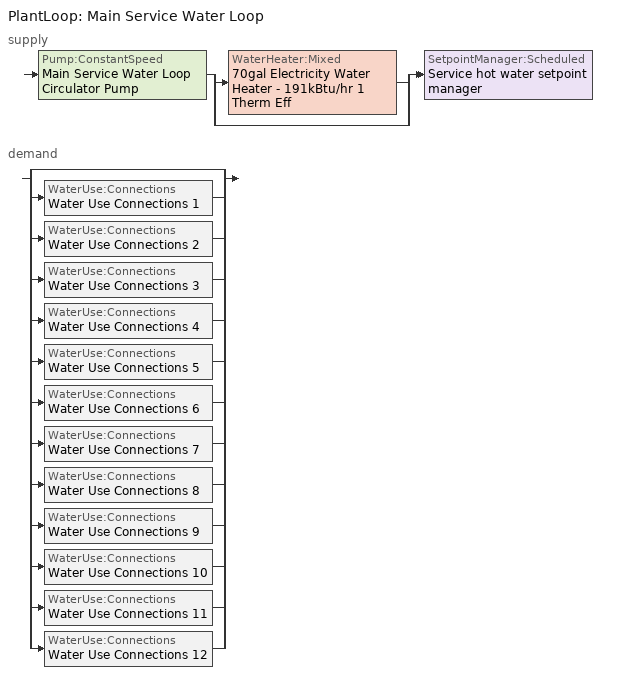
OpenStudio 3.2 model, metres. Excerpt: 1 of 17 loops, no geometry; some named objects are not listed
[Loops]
PlantLoop 'Main Service Water Loop'
 supply: Pump:ConstantSpeed 'Main Service Water Loop Circulator Pump' > split
  | WaterHeater:Mixed '70gal Electricity Water Heater - 191kBtu/hr 1 Therm Eff'
  | bypass
  join > SetpointManager:Scheduled 'Service hot water setpoint manager'
 demand: split
  | bypass
  | WaterUse:Connections 'Water Use Connections 1'
  | WaterUse:Connections 'Water Use Connections 2'
  | WaterUse:Connections 'Water Use Connections 3'
  | WaterUse:Connections 'Water Use Connections 4'
  | WaterUse:Connections 'Water Use Connections 5'
  | WaterUse:Connections 'Water Use Connections 6'
  | WaterUse:Connections 'Water Use Connections 7'
  | WaterUse:Connections 'Water Use Connections 8'
  | WaterUse:Connections 'Water Use Connections 9'
  | WaterUse:Connections 'Water Use Connections 10'
  | WaterUse:Connections 'Water Use Connections 11'
  | WaterUse:Connections 'Water Use Connections 12'
[PlantLoop]
Main Service Water Loop: Glycol Concentration=0; Maximum Loop Temperature {C}=60; Minimum Loop Temperature {C}=10; Plant Loop Volume {m3}=Autocalculate; Load Distribution Scheme=Optimal
[Sizing:Plant]
Main Service Water Loop: Loop Type=Heating; Design Loop Exit Temperature {C}=60; Loop Design Temperature Difference {deltaC}=5; Sizing Option=NonCoincident; Zone Timesteps in Averaging Window=1; Coincident Sizing Factor Mode=None
[SetpointManager:Scheduled]
Service hot water setpoint manager: Control Variable=Temperature; Schedule=Service Water Loop Temp - 140F
[Pump:ConstantSpeed]
Main Service Water Loop Circulator Pump: Rated Flow Rate {m3/s}=autosize; Rated Pump Head {Pa}=98658.5; Rated Power Consumption {W}=autosize; Motor Efficiency=0.7; Fraction of Motor Inefficiencies to Fluid Stream=0; Pump Control Type=Intermittent; Design Power Sizing Method=PowerPerFlowPerPressure; Design Electric Power per Unit Flow Rate {W/(m3/s)}=348701.1; Design Shaft Power per Unit Flow Rate per Unit Head {W-s/m3-Pa}=1.28205
[WaterHeater:Mixed]
70gal Electricity Water Heater - 191kBtu/hr 1 Therm Eff: Tank Volume {m3}=0.263795; Setpoint Temperature Schedule=Service Water Loop Temp - 140F; Deadband Temperature Difference {deltaC}=2; Maximum Temperature Limit {C}=60; Heater Control Type=Cycle; Heater Maximum Capacity {W}=55905.1; Heater Fuel Type=Electricity; Heater Thermal Efficiency=1; Off Cycle Parasitic Fuel Consumption Rate {W}=39.8471; Off Cycle Parasitic Fuel Type=Electricity; Off Cycle Parasitic Heat Fraction to Tank=0.8; On Cycle Parasitic Fuel Consumption Rate {W}=39.8471; On Cycle Parasitic Fuel Type=Electricity; On Cycle Parasitic Heat Fraction to Tank=0; Ambient Temperature Indicator=Schedule; Ambient Temperature Schedule=Water Heater Ambient Temp Schedule - 70.0f; Off Cycle Loss Coefficient to Ambient Temperature {W/K}=2.35259; On Cycle Loss Coefficient to Ambient Temperature {W/K}=2.35259; Use Side Effectiveness=1; Source Side Effectiveness=1; Use Side Design Flow Rate {m3/s}=autosize; Source Side Design Flow Rate {m3/s}=autosize; Indirect Water Heating Recovery Time {hr}=1.5; Source Side Flow Control Mode=IndirectHeatPrimarySetpoint
[WaterHeater:Sizing]
70gal Electricity Water Heater - 191kBtu/hr 1 Therm Eff: Design Mode=PeakDraw; Time Storage Can Meet Peak Draw {hr}=0.538503; Time for Tank Recovery {hr}=0; Nominal Tank Volume for Autosizing Plant Connections {m3}=1
[WaterUse:Connections] Drain Water Heat Exchanger Type=None; Drain Water Heat Exchanger Destination=Plant
Name | Water Use Equipment Name 1
Water Use Connections 1 | Space 00 Service Water Use 0.33gal/min
Water Use Connections 2 | Space 02 Service Water Use 0.02gal/min
Water Use Connections 3 | Space 11 Service Water Use 0.17gal/min
Water Use Connections 4 | Space 12 Service Water Use 0.07gal/min
Water Use Connections 5 | Space 13 Service Water Use 0.26gal/min
Water Use Connections 6 | Space 14 Service Water Use 0.12gal/min
Water Use Connections 7 | Space 16 Service Water Use 0.15gal/min
Water Use Connections 8 | Space 17 Service Water Use 0.02gal/min
Water Use Connections 9 | Space 22 Service Water Use 0.1gal/min
Water Use Connections 10 | Space 24 Service Water Use 0.15gal/min
Water Use Connections 11 | Space 30 Service Water Use 0.12gal/min
Water Use Connections 12 | Space 40 Service Water Use 0.03gal/min
[WaterUse:Equipment:Definition]
Name | Peak Flow Rate {m3/s} | Target Temperature Schedule | Sensible Fraction Schedule | Latent Fraction Schedule
Space 00 Service Water Use Def 0.33gal/min | 2.09866e-05 | Schedule Ruleset 5 | Schedule Ruleset 3 | Schedule Ruleset 4
Space 02 Service Water Use Def 0.02gal/min | 1.17778e-06 | Schedule Ruleset 8 | Schedule Ruleset 6 | Schedule Ruleset 7
Space 11 Service Water Use Def 0.17gal/min | 1.08931e-05 | Schedule Ruleset 11 | Schedule Ruleset 9 | Schedule Ruleset 10
Space 12 Service Water Use Def 0.07gal/min | 4.23821e-06 | Schedule Ruleset 14 | Schedule Ruleset 12 | Schedule Ruleset 13
Space 13 Service Water Use Def 0.26gal/min | 1.61421e-05 | Schedule Ruleset 17 | Schedule Ruleset 15 | Schedule Ruleset 16
Space 14 Service Water Use Def 0.12gal/min | 7.26203e-06 | Schedule Ruleset 20 | Schedule Ruleset 18 | Schedule Ruleset 19
Space 16 Service Water Use Def 0.15gal/min | 9.6408e-06 | Schedule Ruleset 23 | Schedule Ruleset 21 | Schedule Ruleset 22
Space 17 Service Water Use Def 0.02gal/min | 1.40037e-06 | Schedule Ruleset 26 | Schedule Ruleset 24 | Schedule Ruleset 25
Space 22 Service Water Use Def 0.1gal/min | 6.46566e-06 | Schedule Ruleset 29 | Schedule Ruleset 27 | Schedule Ruleset 28
Space 24 Service Water Use Def 0.15gal/min | 9.6408e-06 | Schedule Ruleset 32 | Schedule Ruleset 30 | Schedule Ruleset 31
Space 30 Service Water Use Def 0.12gal/min | 7.26203e-06 | Schedule Ruleset 35 | Schedule Ruleset 33 | Schedule Ruleset 34
Space 40 Service Water Use Def 0.03gal/min | 2.1447e-06 | Schedule Ruleset 38 | Schedule Ruleset 36 | Schedule Ruleset 37
[WaterUse:Equipment]
Name | Water Use Equipment Definition | Space | Flow Rate Fraction Schedule
Space 00 Service Water Use 0.33gal/min | Space 00 Service Water Use Def 0.33gal/min | Space 00 | NECB-H-Service Water Heating
Space 02 Service Water Use 0.02gal/min | Space 02 Service Water Use Def 0.02gal/min | Space 02 | NECB-A-Service Water Heating
Space 11 Service Water Use 0.17gal/min | Space 11 Service Water Use Def 0.17gal/min | Space 11 | NECB-A-Service Water Heating
Space 12 Service Water Use 0.07gal/min | Space 12 Service Water Use Def 0.07gal/min | Space 12 | NECB-C-Service Water Heating
Space 13 Service Water Use 0.26gal/min | Space 13 Service Water Use Def 0.26gal/min | Space 13 | NECB-G-Service Water Heating
Space 14 Service Water Use 0.12gal/min | Space 14 Service Water Use Def 0.12gal/min | Space 14 | NECB-H-Service Water Heating
Space 16 Service Water Use 0.15gal/min | Space 16 Service Water Use Def 0.15gal/min | Space 16 | NECB-C-Service Water Heating
Space 17 Service Water Use 0.02gal/min | Space 17 Service Water Use Def 0.02gal/min | Space 17 | NECB-A-Service Water Heating
Space 22 Service Water Use 0.1gal/min | Space 22 Service Water Use Def 0.1gal/min | Space 22 | NECB-C-Service Water Heating
Space 24 Service Water Use 0.15gal/min | Space 24 Service Water Use Def 0.15gal/min | Space 24 | NECB-B-Service Water Heating
Space 30 Service Water Use 0.12gal/min | Space 30 Service Water Use Def 0.12gal/min | Space 30 | NECB-C-Service Water Heating
Space 40 Service Water Use 0.03gal/min | Space 40 Service Water Use Def 0.03gal/min | Space 40 | NECB-C-Service Water Heating
[Schedule:Ruleset]
Name | Default Day Schedule
Service Water Loop Temp - 140F | Service Water Loop Temp - 140F Default
Water Heater Ambient Temp Schedule - 70.0f | Water Heater Ambient Temp Schedule - 70.0f Default
Schedule Ruleset 3 | Schedule Day 12
Schedule Ruleset 4 | Schedule Day 13
Schedule Ruleset 5 | Schedule Day 14
NECB-H-Service Water Heating | NECB-H-Service Water Heating Default
Schedule Ruleset 6 | Schedule Day 15
Schedule Ruleset 7 | Schedule Day 16
Schedule Ruleset 8 | Schedule Day 17
NECB-A-Service Water Heating | NECB-A-Service Water Heating Default
Schedule Ruleset 9 | Schedule Day 18
Schedule Ruleset 10 | Schedule Day 19
Schedule Ruleset 11 | Schedule Day 20
Schedule Ruleset 12 | Schedule Day 21
Schedule Ruleset 13 | Schedule Day 22
Schedule Ruleset 14 | Schedule Day 23
NECB-C-Service Water Heating | NECB-C-Service Water Heating Default
Schedule Ruleset 15 | Schedule Day 24
Schedule Ruleset 16 | Schedule Day 25
Schedule Ruleset 17 | Schedule Day 26
NECB-G-Service Water Heating | NECB-G-Service Water Heating Default
Schedule Ruleset 18 | Schedule Day 27
Schedule Ruleset 19 | Schedule Day 28
Schedule Ruleset 20 | Schedule Day 29
Schedule Ruleset 21 | Schedule Day 30
Schedule Ruleset 22 | Schedule Day 31
Schedule Ruleset 23 | Schedule Day 32
Schedule Ruleset 24 | Schedule Day 33
Schedule Ruleset 25 | Schedule Day 34
Schedule Ruleset 26 | Schedule Day 35
Schedule Ruleset 27 | Schedule Day 36
Schedule Ruleset 28 | Schedule Day 37
Schedule Ruleset 29 | Schedule Day 38
Schedule Ruleset 30 | Schedule Day 39
Schedule Ruleset 31 | Schedule Day 40
Schedule Ruleset 32 | Schedule Day 41
NECB-B-Service Water Heating | NECB-B-Service Water Heating Default
Schedule Ruleset 33 | Schedule Day 42
Schedule Ruleset 34 | Schedule Day 43
Schedule Ruleset 35 | Schedule Day 44
Schedule Ruleset 36 | Schedule Day 45
Schedule Ruleset 37 | Schedule Day 46
Schedule Ruleset 38 | Schedule Day 47
[Schedule:Day]
Service Water Loop Temp - 140F Default; Schedule Day 14; Schedule Day 17; Schedule Day 20; Schedule Day 23; Schedule Day 26; Schedule Day 29; Schedule Day 32; Schedule Day 35; Schedule Day 38; Schedule Day 41; Schedule Day 44; Schedule Day 47: 24, 0, 60
Water Heater Ambient Temp Schedule - 70.0f Default: 24, 0, 21.1111
Schedule Day 12; Schedule Day 15; Schedule Day 18; Schedule Day 21; Schedule Day 24; Schedule Day 27; Schedule Day 30; Schedule Day 33; Schedule Day 36; Schedule Day 39; Schedule Day 42; Schedule Day 45: 24, 0, 0.2
Schedule Day 13; Schedule Day 16; NECB-A-Service Water Heating Sat Day; NECB-A-Service Water Heating Sun|Hol Day; Schedule Day 19; Schedule Day 22; Schedule Day 25; Schedule Day 28; Schedule Day 31; Schedule Day 34; Schedule Day 37; Schedule Day 40; Schedule Day 43; Schedule Day 46: 24, 0, 0.05
NECB-H-Service Water Heating Default; NECB-H-Service Water Heating Default|Wkdy Day; NECB-H-Service Water Heating Sat Day; NECB-H-Service Water Heating Sun|Hol Day: 24, 0, 0.9
NECB-A-Service Water Heating Default; NECB-A-Service Water Heating Default|Wkdy Day: 7, 0, 0.05, 8, 0, 0.1, 10, 0, 0.5, 16, 0, 0.9, 17, 0, 0.7, 18, 0, 0.5, 19, 0, 0.3, 22, 0, 0.2, 24, 0, 0.05
NECB-C-Service Water Heating Default; NECB-C-Service Water Heating Default|Wkdy Day: 8, 0, 0.05, 9, 0, 0.1, 10, 0, 0.2, 11, 0, 0.3, 12, 0, 0.4, 16, 0, 0.8, 17, 0, 0.6, 18, 0, 0.4, 19, 0, 0.3, 21, 0, 0.2, 24, 0, 0.05
NECB-C-Service Water Heating Sat Day: 8, 0, 0.05, 9, 0, 0.1, 10, 0, 0.2, 11, 0, 0.3, 12, 0, 0.5, 16, 0, 0.9, 17, 0, 0.7, 18, 0, 0.5, 19, 0, 0.3, 21, 0, 0.2, 24, 0, 0.05
NECB-C-Service Water Heating Sun|Hol Day: 10, 0, 0.05, 11, 0, 0.1, 12, 0, 0.2, 13, 0, 0.4, 15, 0, 0.8, 16, 0, 0.6, 17, 0, 0.4, 18, 0, 0.3, 19, 0, 0.2, 24, 0, 0.05
NECB-G-Service Water Heating Default; NECB-G-Service Water Heating Default|Wkdy Day: 1, 0, 0.1, 6, 0, 0.05, 7, 0, 0.2, 8, 0, 0.8, 9, 0, 0.7, 10, 0, 0.5, 11, 0, 0.4, 14, 0, 0.2, 15, 0, 0.3, 17, 0, 0.5, 19, 0, 0.7, 21, 0, 0.4, 23, 0, 0.2, 24, 0, 0.1
NECB-G-Service Water Heating Sat Day: 1, 0, 0.1, 7, 0, 0.05, 8, 0, 0.2, 11, 0, 0.5, 15, 0, 0.3, 16, 0, 0.7, 17, 0, 0.9, 19, 0, 0.7, 20, 0, 0.6, 21, 0, 0.5, 22, 0, 0.4, 23, 0, 0.3, 24, 0, 0.2
NECB-G-Service Water Heating Sun|Hol Day: 1, 0, 0.1, 8, 0, 0.05, 9, 0, 0.2, 11, 0, 0.3, 13, 0, 0.2, 14, 0, 0.3, 15, 0, 0.4, 16, 0, 0.5, 17, 0, 0.6, 18, 0, 0.7, 19, 0, 0.4, 20, 0, 0.3, 24, 0, 0.2
NECB-B-Service Water Heating Default; NECB-B-Service Water Heating Default|Wkdy Day: 1, 0, 0.6, 2, 0, 0.5, 9, 0, 0.05, 11, 0, 0.7, 12, 0, 0.4, 13, 0, 0.5, 15, 0, 0.6, 16, 0, 0.4, 18, 0, 0.3, 19, 0, 0.4, 20, 0, 0.5, 22, 0, 0.8, 24, 0, 0.9
NECB-B-Service Water Heating Sat Day: 1, 0, 0.7, 2, 0, 0.6, 9, 0, 0.05, 11, 0, 0.7, 12, 0, 0.4, 13, 0, 0.5, 15, 0, 0.6, 16, 0, 0.4, 18, 0, 0.3, 19, 0, 0.4, 20, 0, 0.5, 22, 0, 0.8, 24, 0, 0.9
NECB-B-Service Water Heating Sun|Hol Day: 1, 0, 0.5, 2, 0, 0.6, 9, 0, 0.05, 11, 0, 0.7, 12, 0, 0.4, 13, 0, 0.5, 15, 0, 0.6, 16, 0, 0.4, 18, 0, 0.3, 19, 0, 0.4, 20, 0, 0.5, 22, 0, 0.8, 24, 0, 0.5
[Schedule:Rule] Date Specification Type=DateRange; Start Month=1; Start Day=1; End Month=12; End Day=31
Name | Schedule Ruleset | Rule Order | Day Schedule | Apply Monday | Apply Tuesday | Apply Wednesday | Apply Thursday | Apply Friday | Apply Saturday | Apply Sunday
Schedule Rule 137 | NECB-H-Service Water Heating | 2 | NECB-H-Service Water Heating Default|Wkdy Day | Yes | Yes | Yes | Yes | Yes
Schedule Rule 138 | NECB-H-Service Water Heating | 1 | NECB-H-Service Water Heating Sat Day |  |  |  |  |  | Yes
Schedule Rule 139 | NECB-H-Service Water Heating | 0 | NECB-H-Service Water Heating Sun|Hol Day |  |  |  |  |  |  | Yes
Schedule Rule 140 | NECB-A-Service Water Heating | 2 | NECB-A-Service Water Heating Default|Wkdy Day | Yes | Yes | Yes | Yes | Yes
Schedule Rule 141 | NECB-A-Service Water Heating | 1 | NECB-A-Service Water Heating Sat Day |  |  |  |  |  | Yes
Schedule Rule 142 | NECB-A-Service Water Heating | 0 | NECB-A-Service Water Heating Sun|Hol Day |  |  |  |  |  |  | Yes
Schedule Rule 143 | NECB-C-Service Water Heating | 2 | NECB-C-Service Water Heating Default|Wkdy Day | Yes | Yes | Yes | Yes | Yes
Schedule Rule 144 | NECB-C-Service Water Heating | 1 | NECB-C-Service Water Heating Sat Day |  |  |  |  |  | Yes
Schedule Rule 145 | NECB-C-Service Water Heating | 0 | NECB-C-Service Water Heating Sun|Hol Day |  |  |  |  |  |  | Yes
Schedule Rule 146 | NECB-G-Service Water Heating | 2 | NECB-G-Service Water Heating Default|Wkdy Day | Yes | Yes | Yes | Yes | Yes
Schedule Rule 147 | NECB-G-Service Water Heating | 1 | NECB-G-Service Water Heating Sat Day |  |  |  |  |  | Yes
Schedule Rule 148 | NECB-G-Service Water Heating | 0 | NECB-G-Service Water Heating Sun|Hol Day |  |  |  |  |  |  | Yes
Schedule Rule 149 | NECB-B-Service Water Heating | 2 | NECB-B-Service Water Heating Default|Wkdy Day | Yes | Yes | Yes | Yes | Yes
Schedule Rule 150 | NECB-B-Service Water Heating | 1 | NECB-B-Service Water Heating Sat Day |  |  |  |  |  | Yes
Schedule Rule 151 | NECB-B-Service Water Heating | 0 | NECB-B-Service Water Heating Sun|Hol Day |  |  |  |  |  |  | Yes
